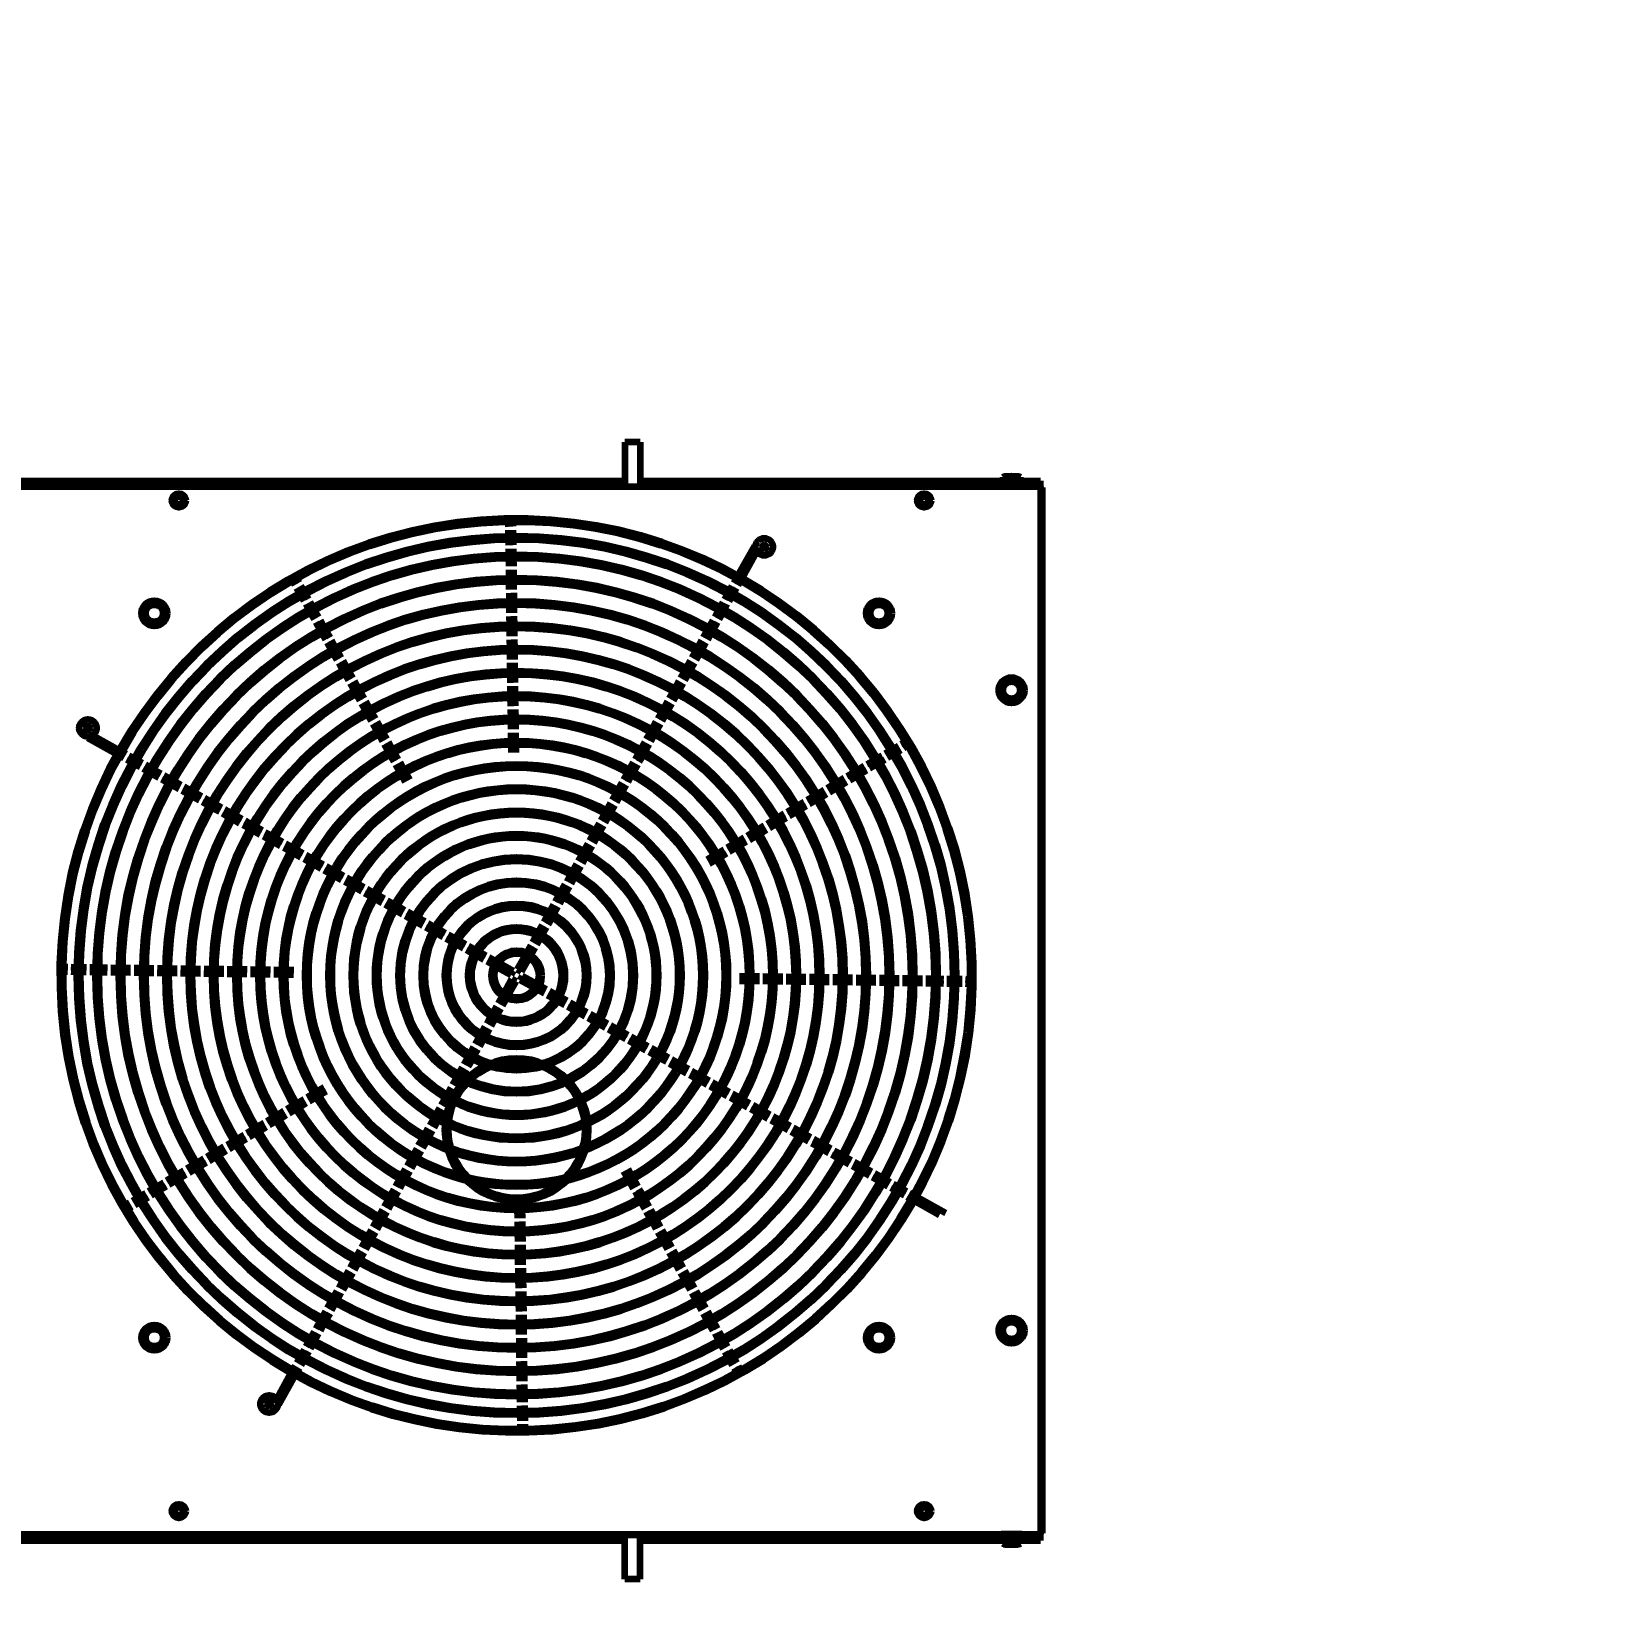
# Model space of a CAD drawing. Header units: millimetres. Extents: x 0 to 31017, y 0 to 21335.
# Drawn here: x 10881.5 to 11017.8, y 16645.4 to 16780.7 of the extents above; entities that cross this region are included whole.
import ezdxf
from ezdxf import colors
from ezdxf.entities.mleader import LeaderData, LeaderLine
from ezdxf.enums import TextEntityAlignment as Align
from ezdxf.math import Vec2, Vec3

# ---------------------------------------------------------------- set-up
doc = ezdxf.new("R2010")
doc.units = ezdxf.units.MM
doc.layers.add('DIM', color=2, linetype='Continuous')
doc.styles.get("Standard").update_dxf_attribs({"font": 'arial.ttf'})

# ---------------------------------------------------------------- blocks, each defined once
blk = doc.blocks.new('3F機組圖彩色')
at = {"layer": 'DIM', "color": 251, "lineweight": 200, "true_color": 0x636466}
for p, q in [((92802.07, -30776.23), (92800.77, -30776.23)), ((92800.77, -30776.23), (92800.77, -30780.02)), ((92802.07, -30776.23), (92802.07, -30780.02)), ((92656.47, -30780.02), (92836.47, -30780.02)), ((92656.59, -30780.02), (92836.35, -30780.02)), ((92692.17, -30779.55), (92800.77, -30779.55)), ((92802.07, -30779.55), (92833.22, -30779.55)), ((92833.07, -30779.7), (92834.87, -30779.7)), ((92833.07, -30780.02), (92833.07, -30779.7)), ((92834.87, -30779.86), (92833.07, -30779.86)), ((92834.87, -30780.02), (92833.07, -30780.02)), ((92833.22, -30779.22), (92833.22, -30779.7)), ((92833.41, -30779.15), (92834.54, -30779.15)), ((92833.6, -30779.22), (92833.6, -30779.7)), ((92833.81, -30779.86), (92833.97, -30779.7)), ((92833.97, -30779.86), (92834.13, -30779.7)), ((92834.35, -30779.22), (92834.35, -30779.7)), ((92834.72, -30779.22), (92834.72, -30779.7)), ((92834.72, -30779.55), (92836.47, -30779.55)), ((92834.87, -30779.7), (92834.87, -30780.02)), ((92836.47, -30780.12), (92836.47, -30779.55)), ((92836.47, -30780.02), (92836.47, -30783.52)), ((92836.47, -30780.12), (92836.59, -30780.12)), ((92836.47, -30780.14), (92836.47, -30869.9)), ((92836.47, -30780.24), (92836.59, -30780.24)), ((92836.59, -30780.12), (92836.59, -30869.92)), ((92790.77, -30783.48), (92790.76, -30783.08)), ((92790.78, -30784.28), (92790.77, -30783.78)), ((92791.17, -30783.47), (92791.16, -30783.07)), ((92791.18, -30784.27), (92791.17, -30783.77)), ((92790.79, -30785.08), (92790.78, -30784.58)), ((92790.8, -30785.88), (92790.79, -30785.38)), ((92791.19, -30785.07), (92791.18, -30784.57)), ((92791.2, -30785.87), (92791.19, -30785.37)), ((92811.89, -30785.16), (92810.48, -30787.68)), ((92812.41, -30785.53), (92813.04, -30784.89)), ((92812.41, -30784.89), (92813.04, -30785.53)), ((92790.82, -30786.88), (92790.81, -30786.18)), ((92791.22, -30786.87), (92791.21, -30786.17)), ((92812.05, -30785.7), (92810.83, -30787.88)), ((92772.46, -30788.49), (92772.26, -30788.14)), ((92772.81, -30788.29), (92772.61, -30787.94)), ((92790.83, -30787.88), (92790.82, -30787.18)), ((92790.84, -30788.88), (92790.84, -30788.18)), ((92791.23, -30787.87), (92791.22, -30787.17)), ((92791.24, -30788.87), (92791.24, -30788.17)), ((92810.14, -30788.29), (92810.34, -30787.94)), ((92810.49, -30788.49), (92810.69, -30788.14)), ((92772.85, -30789.18), (92772.6, -30788.75)), ((92773.2, -30788.99), (92772.95, -30788.55)), ((92773.24, -30789.88), (92773, -30789.45)), ((92773.59, -30789.69), (92773.34, -30789.25)), ((92790.86, -30789.88), (92790.85, -30789.18)), ((92791.26, -30789.87), (92791.25, -30789.17)), ((92809.36, -30789.69), (92809.6, -30789.25)), ((92809.71, -30789.88), (92809.95, -30789.45)), ((92809.75, -30788.99), (92809.99, -30788.55)), ((92810.1, -30789.19), (92810.34, -30788.75)), ((92773.63, -30790.58), (92773.39, -30790.14)), ((92773.98, -30790.38), (92773.74, -30789.95)), ((92774.12, -30791.45), (92773.78, -30790.84)), ((92774.47, -30791.26), (92774.13, -30790.65)), ((92790.87, -30790.88), (92790.86, -30790.18)), ((92791.27, -30790.87), (92791.26, -30790.17)), ((92808.82, -30790.65), (92808.48, -30791.26)), ((92809.17, -30790.84), (92808.83, -30791.45)), ((92808.97, -30790.39), (92809.21, -30789.95)), ((92809.32, -30790.58), (92809.56, -30790.14)), ((92774.61, -30792.33), (92774.27, -30791.71)), ((92774.96, -30792.13), (92774.62, -30791.52)), ((92790.88, -30791.88), (92790.87, -30791.18)), ((92790.9, -30792.88), (92790.89, -30792.18)), ((92791.28, -30791.87), (92791.27, -30791.17)), ((92791.3, -30792.87), (92791.29, -30792.17)), ((92808.33, -30791.52), (92807.99, -30792.13)), ((92808.68, -30791.71), (92808.34, -30792.33)), ((92775.1, -30793.2), (92774.75, -30792.59)), ((92775.45, -30793), (92775.1, -30792.39)), ((92775.59, -30794.07), (92775.24, -30793.46)), ((92775.93, -30793.87), (92775.59, -30793.26)), ((92790.91, -30793.88), (92790.9, -30793.18)), ((92791.31, -30793.87), (92791.3, -30793.17)), ((92807.35, -30793.26), (92807.01, -30793.87)), ((92807.7, -30793.46), (92807.36, -30794.07)), ((92807.84, -30792.39), (92807.5, -30793)), ((92808.19, -30792.59), (92807.85, -30793.2)), ((92776.07, -30794.94), (92775.73, -30794.33)), ((92776.42, -30794.75), (92776.08, -30794.14)), ((92776.91, -30795.62), (92776.57, -30795.01)), ((92790.92, -30794.88), (92790.91, -30794.18)), ((92791.32, -30794.87), (92791.31, -30794.17)), ((92806.38, -30795.01), (92806.03, -30795.62)), ((92806.87, -30794.14), (92806.52, -30794.75)), ((92807.21, -30794.33), (92806.87, -30794.94)), ((92776.56, -30795.81), (92776.22, -30795.2)), ((92777.05, -30796.69), (92776.71, -30796.08)), ((92777.4, -30796.49), (92777.06, -30795.88)), ((92790.93, -30795.88), (92790.93, -30795.18)), ((92790.95, -30796.88), (92790.94, -30796.18)), ((92791.33, -30795.87), (92791.33, -30795.17)), ((92791.35, -30796.87), (92791.34, -30796.17)), ((92805.89, -30795.88), (92805.55, -30796.49)), ((92806.24, -30796.08), (92805.89, -30796.69)), ((92806.73, -30795.2), (92806.38, -30795.81)), ((92777.54, -30797.56), (92777.2, -30796.95)), ((92777.89, -30797.36), (92777.55, -30796.75)), ((92778.38, -30798.24), (92778.04, -30797.63)), ((92790.96, -30797.88), (92790.95, -30797.18)), ((92791.36, -30797.87), (92791.35, -30797.17)), ((92804.91, -30797.63), (92804.57, -30798.24)), ((92805.4, -30796.75), (92805.06, -30797.36)), ((92805.75, -30796.95), (92805.41, -30797.56)), ((92778.03, -30798.43), (92777.69, -30797.82)), ((92778.52, -30799.3), (92778.18, -30798.69)), ((92778.87, -30799.11), (92778.53, -30798.5)), ((92790.97, -30798.88), (92790.96, -30798.18)), ((92790.99, -30799.88), (92790.98, -30799.18)), ((92791.37, -30798.87), (92791.36, -30798.17)), ((92791.39, -30799.87), (92791.38, -30799.17)), ((92804.42, -30798.5), (92804.08, -30799.11)), ((92804.77, -30798.69), (92804.43, -30799.3)), ((92805.26, -30797.82), (92804.92, -30798.43)), ((92754.98, -30801.09), (92754.35, -30800.45)), ((92754.35, -30801.09), (92754.98, -30800.45)), ((92779.01, -30800.18), (92778.66, -30799.57)), ((92779.36, -30799.98), (92779.01, -30799.37)), ((92779.5, -30801.05), (92779.15, -30800.44)), ((92779.84, -30800.85), (92779.5, -30800.24)), ((92791, -30800.88), (92790.99, -30800.18)), ((92791.4, -30800.87), (92791.39, -30800.17)), ((92803.44, -30800.24), (92803.1, -30800.85)), ((92803.79, -30800.44), (92803.45, -30801.05)), ((92803.93, -30799.37), (92803.59, -30799.98)), ((92804.28, -30799.57), (92803.94, -30800.18)), ((92754.61, -30801.6), (92757.13, -30803.01)), ((92755.15, -30801.44), (92757.33, -30802.66)), ((92779.98, -30801.92), (92779.64, -30801.31)), ((92780.33, -30801.73), (92779.99, -30801.12)), ((92791.01, -30801.88), (92791, -30801.18)), ((92791.41, -30801.87), (92791.4, -30801.17)), ((92802.96, -30801.12), (92802.61, -30801.73)), ((92803.3, -30801.31), (92802.96, -30801.92)), ((92757.74, -30803.35), (92757.4, -30803.16)), ((92757.94, -30803), (92757.59, -30802.81)), ((92758.64, -30803.39), (92758.2, -30803.15)), ((92780.47, -30802.79), (92780.13, -30802.18)), ((92780.82, -30802.6), (92780.48, -30801.99)), ((92780.96, -30803.67), (92780.62, -30803.06)), ((92781.31, -30803.47), (92780.97, -30802.86)), ((92791.03, -30802.88), (92791.02, -30802.18)), ((92791.43, -30802.87), (92791.42, -30802.17)), ((92801.98, -30802.86), (92801.64, -30803.47)), ((92802.33, -30803.06), (92801.98, -30803.67)), ((92802.47, -30801.99), (92802.12, -30802.6)), ((92802.82, -30802.18), (92802.47, -30802.79)), ((92822.44, -30803.37), (92822.87, -30803.12)), ((92823.13, -30802.96), (92823.56, -30802.71)), ((92823.33, -30803.31), (92823.76, -30803.05)), ((92823.82, -30802.55), (92824.25, -30802.3)), ((92824.02, -30802.9), (92824.45, -30802.64)), ((92824.5, -30802.14), (92824.85, -30801.94)), ((92824.71, -30802.49), (92825.05, -30802.28)), ((92758.44, -30803.74), (92758.01, -30803.5)), ((92759.14, -30804.13), (92758.7, -30803.89)), ((92759.34, -30803.78), (92758.9, -30803.54)), ((92759.84, -30804.52), (92759.4, -30804.28)), ((92760.03, -30804.18), (92759.6, -30803.93)), ((92760.3, -30804.32), (92760.91, -30804.67)), ((92781.45, -30804.54), (92781.11, -30803.93)), ((92781.8, -30804.34), (92781.46, -30803.73)), ((92782.29, -30805.22), (92781.95, -30804.61)), ((92801, -30804.61), (92800.66, -30805.22)), ((92801.49, -30803.73), (92801.15, -30804.34)), ((92801.84, -30803.93), (92801.5, -30804.54)), ((92819.86, -30804.9), (92820.46, -30804.55)), ((92820.72, -30804.39), (92821.32, -30804.03)), ((92820.93, -30804.74), (92821.53, -30804.38)), ((92821.58, -30803.88), (92822.18, -30803.52)), ((92821.79, -30804.22), (92822.39, -30803.87)), ((92822.65, -30803.72), (92823.08, -30803.46)), ((92760.1, -30804.67), (92760.71, -30805.02)), ((92760.97, -30805.16), (92761.58, -30805.5)), ((92761.17, -30804.81), (92761.78, -30805.15)), ((92761.84, -30805.65), (92762.46, -30805.99)), ((92762.04, -30805.3), (92762.65, -30805.64)), ((92762.91, -30805.79), (92763.52, -30806.13)), ((92781.94, -30805.41), (92781.6, -30804.8)), ((92800.51, -30805.48), (92800.17, -30806.09)), ((92800.86, -30805.67), (92800.52, -30806.28)), ((92801.35, -30804.8), (92801.01, -30805.41)), ((92818.14, -30805.93), (92818.75, -30805.57)), ((92818.35, -30806.27), (92818.95, -30805.91)), ((92819, -30805.41), (92819.6, -30805.06)), ((92819.21, -30805.76), (92819.81, -30805.4)), ((92820.07, -30805.25), (92820.67, -30804.89)), ((92762.72, -30806.14), (92763.33, -30806.48)), ((92763.59, -30806.63), (92764.2, -30806.97)), ((92763.78, -30806.28), (92764.4, -30806.62)), ((92764.46, -30807.12), (92765.07, -30807.46)), ((92764.66, -30806.77), (92765.27, -30807.11)), ((92765.53, -30807.26), (92766.14, -30807.6)), ((92799.53, -30807.22), (92799.19, -30807.83)), ((92800.02, -30806.35), (92799.68, -30806.96)), ((92800.37, -30806.55), (92800.03, -30807.16)), ((92815.56, -30807.46), (92816.17, -30807.1)), ((92816.42, -30806.95), (92817.03, -30806.59)), ((92816.63, -30807.29), (92817.23, -30806.93)), ((92817.28, -30806.44), (92817.89, -30806.08)), ((92817.49, -30806.78), (92818.09, -30806.42)), ((92765.33, -30807.61), (92765.95, -30807.95)), ((92766.21, -30808.09), (92766.82, -30808.44)), ((92766.4, -30807.75), (92767.01, -30808.09)), ((92767.08, -30808.58), (92767.69, -30808.93)), ((92767.27, -30808.23), (92767.89, -30808.58)), ((92768.15, -30808.72), (92768.76, -30809.07)), ((92799.04, -30808.1), (92798.7, -30808.71)), ((92799.39, -30808.29), (92799.05, -30808.9)), ((92799.88, -30807.42), (92799.54, -30808.03)), ((92812.99, -30808.99), (92813.59, -30808.63)), ((92813.85, -30808.48), (92814.45, -30808.12)), ((92814.05, -30808.83), (92814.65, -30808.47)), ((92814.71, -30807.97), (92815.31, -30807.61)), ((92814.91, -30808.31), (92815.51, -30807.96)), ((92815.77, -30807.8), (92816.37, -30807.45)), ((92767.95, -30809.07), (92768.56, -30809.41)), ((92768.82, -30809.56), (92769.43, -30809.9)), ((92769.02, -30809.21), (92769.63, -30809.55)), ((92769.7, -30810.05), (92770.31, -30810.39)), ((92769.89, -30809.7), (92770.5, -30810.04)), ((92798.07, -30809.84), (92797.73, -30810.45)), ((92798.42, -30810.04), (92798.07, -30810.65)), ((92798.56, -30808.97), (92798.21, -30809.58)), ((92798.91, -30809.16), (92798.56, -30809.77)), ((92811.27, -30810.02), (92811.87, -30809.66)), ((92811.47, -30810.36), (92812.07, -30810)), ((92812.13, -30809.5), (92812.73, -30809.15)), ((92812.33, -30809.85), (92812.93, -30809.49)), ((92813.19, -30809.34), (92813.79, -30808.98)), ((92770.57, -30810.54), (92771.18, -30810.88)), ((92770.76, -30810.19), (92771.38, -30810.53)), ((92771.44, -30811.03), (92772.05, -30811.37)), ((92771.64, -30810.68), (92772.25, -30811.02)), ((92772.51, -30811.17), (92773.12, -30811.51)), ((92797.58, -30810.71), (92797.24, -30811.32)), ((92797.93, -30810.91), (92797.59, -30811.52)), ((92808.69, -30811.55), (92809.29, -30811.19)), ((92809.55, -30811.04), (92810.15, -30810.68)), ((92809.75, -30811.38), (92810.35, -30811.02)), ((92810.41, -30810.53), (92811.01, -30810.17)), ((92810.61, -30810.87), (92811.21, -30810.51)), ((92772.31, -30811.52), (92772.92, -30811.86)), ((92773.19, -30812), (92773.8, -30812.35)), ((92773.38, -30811.66), (92773.99, -30812)), ((92774.06, -30812.49), (92774.67, -30812.84)), ((92774.25, -30812.14), (92774.87, -30812.49)), ((92775.13, -30812.63), (92775.74, -30812.98)), ((92796.6, -30812.46), (92796.26, -30813.07)), ((92796.95, -30812.65), (92796.61, -30813.26)), ((92797.09, -30811.59), (92796.75, -30812.2)), ((92797.44, -30811.78), (92797.1, -30812.39)), ((92807.83, -30812.06), (92808.43, -30811.7)), ((92808.03, -30812.4), (92808.64, -30812.05)), ((92808.89, -30811.89), (92809.49, -30811.53)), ((92774.93, -30812.98), (92775.54, -30813.32)), ((92775.8, -30813.47), (92776.41, -30813.81)), ((92776, -30813.12), (92776.61, -30813.46)), ((92776.68, -30813.96), (92777.29, -30814.3)), ((92776.87, -30813.61), (92777.48, -30813.95)), ((92777.74, -30814.1), (92778.36, -30814.44)), ((92796.11, -30813.33), (92795.77, -30813.94)), ((92796.46, -30813.53), (92796.12, -30814.14)), ((92777.55, -30814.45), (92778.16, -30814.79)), ((92778.42, -30814.94), (92779.03, -30815.28)), ((92778.62, -30814.59), (92779.23, -30814.93)), ((92779.29, -30815.43), (92779.9, -30815.77)), ((92779.49, -30815.08), (92780.1, -30815.42)), ((92795.13, -30815.08), (92794.79, -30815.69)), ((92795.48, -30815.27), (92795.14, -30815.88)), ((92795.62, -30814.2), (92795.28, -30814.81)), ((92795.97, -30814.4), (92795.63, -30815.01)), ((92780.17, -30815.91), (92780.78, -30816.26)), ((92780.36, -30815.57), (92780.97, -30815.91)), ((92781.04, -30816.4), (92781.65, -30816.75)), ((92781.23, -30816.05), (92781.85, -30816.4)), ((92781.91, -30816.89), (92782.52, -30817.23)), ((92782.11, -30816.54), (92782.72, -30816.89)), ((92794.16, -30816.82), (92793.81, -30817.43)), ((92794.65, -30815.95), (92794.3, -30816.56)), ((92794.99, -30816.14), (92794.65, -30816.76)), ((92782.78, -30817.38), (92783.39, -30817.72)), ((92782.98, -30817.03), (92783.59, -30817.37)), ((92783.66, -30817.87), (92784.27, -30818.21)), ((92783.85, -30817.52), (92784.46, -30817.86)), ((92784.72, -30818.01), (92785.34, -30818.35)), ((92793.67, -30817.69), (92793.32, -30818.31)), ((92794.02, -30817.89), (92793.67, -30818.5)), ((92794.51, -30817.02), (92794.16, -30817.63)), ((92784.53, -30818.36), (92785.14, -30818.7)), ((92785.4, -30818.85), (92786.01, -30819.19)), ((92785.6, -30818.5), (92786.21, -30818.84)), ((92786.27, -30819.34), (92786.89, -30819.68)), ((92786.47, -30818.99), (92787.08, -30819.33)), ((92787.34, -30819.48), (92787.95, -30819.82)), ((92792.69, -30819.44), (92792.35, -30820.05)), ((92793.18, -30818.57), (92792.84, -30819.18)), ((92793.53, -30818.76), (92793.18, -30819.38)), ((92787.15, -30819.83), (92787.76, -30820.17)), ((92788.02, -30820.32), (92788.63, -30820.66)), ((92788.22, -30819.97), (92788.83, -30820.31)), ((92788.9, -30820.8), (92789.51, -30821.15)), ((92789.09, -30820.46), (92789.7, -30820.8)), ((92789.97, -30820.95), (92791.17, -30821.62)), ((92792.2, -30820.32), (92791.52, -30821.52)), ((92792.55, -30820.51), (92791.87, -30821.72)), ((92793.04, -30819.64), (92792.69, -30820.25)), ((92752.92, -30821.72), (92752.52, -30821.71)), ((92752.93, -30821.32), (92752.53, -30821.31)), ((92753.72, -30821.73), (92753.22, -30821.72)), ((92753.73, -30821.33), (92753.23, -30821.32)), ((92754.52, -30821.74), (92754.02, -30821.73)), ((92754.53, -30821.34), (92754.03, -30821.33)), ((92755.32, -30821.75), (92754.82, -30821.74)), ((92755.33, -30821.35), (92754.83, -30821.34)), ((92756.32, -30821.77), (92755.62, -30821.76)), ((92756.33, -30821.37), (92755.63, -30821.36)), ((92757.32, -30821.78), (92756.62, -30821.77)), ((92757.33, -30821.38), (92756.63, -30821.37)), ((92758.32, -30821.79), (92757.62, -30821.78)), ((92758.33, -30821.39), (92757.63, -30821.38)), ((92759.32, -30821.8), (92758.62, -30821.79)), ((92759.33, -30821.4), (92758.63, -30821.39)), ((92760.32, -30821.82), (92759.62, -30821.81)), ((92760.33, -30821.42), (92759.63, -30821.41)), ((92761.32, -30821.83), (92760.62, -30821.82)), ((92761.33, -30821.43), (92760.63, -30821.42)), ((92762.32, -30821.84), (92761.62, -30821.83)), ((92762.33, -30821.44), (92761.63, -30821.43)), ((92763.32, -30821.86), (92762.62, -30821.85)), ((92763.33, -30821.46), (92762.63, -30821.45)), ((92764.32, -30821.87), (92763.62, -30821.86)), ((92764.33, -30821.47), (92763.63, -30821.46)), ((92765.32, -30821.88), (92764.62, -30821.87)), ((92765.33, -30821.48), (92764.63, -30821.47)), ((92766.32, -30821.89), (92765.62, -30821.89)), ((92766.33, -30821.49), (92765.63, -30821.49)), ((92767.32, -30821.91), (92766.62, -30821.9)), ((92767.33, -30821.51), (92766.63, -30821.5)), ((92768.32, -30821.92), (92767.62, -30821.91)), ((92768.33, -30821.52), (92767.63, -30821.51)), ((92769.32, -30821.93), (92768.62, -30821.92)), ((92769.33, -30821.53), (92768.63, -30821.52)), ((92770.32, -30821.95), (92769.62, -30821.94)), ((92770.33, -30821.55), (92769.63, -30821.54)), ((92771.32, -30821.96), (92770.62, -30821.95)), ((92771.33, -30821.56), (92770.63, -30821.55)), ((92772.32, -30821.97), (92771.62, -30821.96)), ((92772.33, -30821.57), (92771.63, -30821.56)), ((92789.77, -30821.3), (92790.98, -30821.97)), ((92790.4, -30823.53), (92791.07, -30822.32)), ((92791.17, -30821.62), (92790.98, -30821.97)), ((92791.07, -30822.32), (92791.42, -30822.52)), ((92791.87, -30821.72), (92791.52, -30821.52)), ((92791.78, -30822.42), (92791.97, -30822.07)), ((92793.18, -30822.74), (92791.97, -30822.07)), ((92810.62, -30822.07), (92811.32, -30822.08)), ((92811.62, -30822.08), (92812.32, -30822.09)), ((92812.62, -30822.09), (92813.32, -30822.1)), ((92813.62, -30822.11), (92814.32, -30822.12)), ((92814.62, -30822.12), (92815.32, -30822.13)), ((92815.62, -30822.13), (92816.32, -30822.14)), ((92816.62, -30822.15), (92817.32, -30822.15)), ((92817.62, -30822.16), (92818.32, -30822.17)), ((92818.62, -30822.17), (92819.32, -30822.18)), ((92819.62, -30822.18), (92820.32, -30822.19)), ((92820.62, -30822.2), (92821.32, -30822.21)), ((92821.62, -30822.21), (92822.32, -30822.22)), ((92822.62, -30822.22), (92823.32, -30822.23)), ((92823.62, -30822.24), (92824.32, -30822.25)), ((92824.62, -30822.25), (92825.32, -30822.26)), ((92825.62, -30822.26), (92826.32, -30822.27)), ((92826.62, -30822.27), (92827.32, -30822.28)), ((92827.62, -30822.29), (92828.12, -30822.3)), ((92828.42, -30822.3), (92828.92, -30822.31)), ((92829.22, -30822.31), (92829.72, -30822.32)), ((92830.02, -30822.32), (92830.42, -30822.33)), ((92790.75, -30823.72), (92791.42, -30822.52)), ((92792.98, -30823.09), (92791.78, -30822.42)), ((92793.86, -30823.58), (92793.24, -30823.24)), ((92794.05, -30823.24), (92793.44, -30822.89)), ((92794.93, -30823.72), (92794.31, -30823.38)), ((92810.62, -30822.47), (92811.32, -30822.48)), ((92811.62, -30822.48), (92812.32, -30822.49)), ((92812.62, -30822.49), (92813.32, -30822.5)), ((92813.62, -30822.51), (92814.32, -30822.52)), ((92814.62, -30822.52), (92815.32, -30822.53)), ((92815.62, -30822.53), (92816.32, -30822.54)), ((92816.62, -30822.55), (92817.32, -30822.55)), ((92817.62, -30822.56), (92818.32, -30822.57)), ((92818.62, -30822.57), (92819.32, -30822.58)), ((92819.62, -30822.58), (92820.32, -30822.59)), ((92820.62, -30822.6), (92821.32, -30822.61)), ((92821.62, -30822.61), (92822.32, -30822.62)), ((92822.62, -30822.62), (92823.32, -30822.63)), ((92823.62, -30822.64), (92824.32, -30822.65)), ((92824.62, -30822.65), (92825.32, -30822.66)), ((92825.62, -30822.66), (92826.32, -30822.67)), ((92826.62, -30822.67), (92827.32, -30822.68)), ((92827.62, -30822.69), (92828.12, -30822.7)), ((92828.42, -30822.7), (92828.92, -30822.71)), ((92829.22, -30822.71), (92829.72, -30822.72)), ((92830.02, -30822.72), (92830.42, -30822.73)), ((92789.42, -30825.28), (92789.76, -30824.66)), ((92789.77, -30825.47), (92790.11, -30824.86)), ((92789.91, -30824.4), (92790.25, -30823.79)), ((92790.26, -30824.6), (92790.6, -30823.99)), ((92794.73, -30824.07), (92794.12, -30823.73)), ((92795.6, -30824.56), (92794.99, -30824.22)), ((92795.8, -30824.21), (92795.19, -30823.87)), ((92796.48, -30825.05), (92795.87, -30824.71)), ((92796.67, -30824.7), (92796.06, -30824.36)), ((92797.54, -30825.19), (92796.93, -30824.85)), ((92788.44, -30827.02), (92788.78, -30826.41)), ((92788.93, -30826.15), (92789.27, -30825.54)), ((92789.28, -30826.35), (92789.62, -30825.73)), ((92797.35, -30825.54), (92796.74, -30825.2)), ((92798.22, -30826.03), (92797.61, -30825.69)), ((92798.42, -30825.68), (92797.81, -30825.34)), ((92799.09, -30826.52), (92798.48, -30826.18)), ((92799.29, -30826.17), (92798.68, -30825.83)), ((92800.16, -30826.66), (92799.55, -30826.32)), ((92787.95, -30827.9), (92788.29, -30827.28)), ((92788.3, -30828.09), (92788.64, -30827.48)), ((92788.79, -30827.22), (92789.13, -30826.61)), ((92799.97, -30827.01), (92799.36, -30826.67)), ((92800.84, -30827.5), (92800.23, -30827.15)), ((92801.04, -30827.15), (92800.42, -30826.81)), ((92801.71, -30827.99), (92801.1, -30827.64)), ((92801.91, -30827.64), (92801.3, -30827.29)), ((92802.78, -30828.13), (92802.17, -30827.78)), ((92786.97, -30829.64), (92787.32, -30829.03)), ((92787.46, -30828.77), (92787.81, -30828.16)), ((92787.81, -30828.96), (92788.15, -30828.35)), ((92802.58, -30828.47), (92801.97, -30828.13)), ((92803.46, -30828.96), (92802.85, -30828.62)), ((92803.65, -30828.61), (92803.04, -30828.27)), ((92804.33, -30829.45), (92803.72, -30829.11)), ((92804.53, -30829.1), (92803.91, -30828.76)), ((92786.49, -30830.51), (92786.83, -30829.9)), ((92786.83, -30830.71), (92787.18, -30830.1)), ((92787.32, -30829.84), (92787.67, -30829.23)), ((92805.2, -30829.94), (92804.59, -30829.6)), ((92805.4, -30829.59), (92804.79, -30829.25)), ((92806.07, -30830.43), (92805.46, -30830.09)), ((92806.27, -30830.08), (92805.66, -30829.74)), ((92807.14, -30830.57), (92806.53, -30830.23)), ((92774.91, -30831.64), (92774.31, -30831.99)), ((92785.51, -30832.26), (92785.85, -30831.65)), ((92785.86, -30832.45), (92786.2, -30831.84)), ((92786, -30831.39), (92786.34, -30830.78)), ((92786.35, -30831.58), (92786.69, -30830.97)), ((92806.95, -30830.92), (92806.34, -30830.58)), ((92807.82, -30831.41), (92807.21, -30831.06)), ((92808.02, -30831.06), (92807.4, -30830.72)), ((92808.69, -30831.9), (92808.08, -30831.55)), ((92808.89, -30831.55), (92808.28, -30831.2)), ((92809.76, -30832.04), (92809.15, -30831.69)), ((92772.33, -30833.17), (92771.73, -30833.53)), ((92773.19, -30832.66), (92772.59, -30833.02)), ((92773.4, -30833), (92772.8, -30833.36)), ((92774.05, -30832.15), (92773.45, -30832.51)), ((92774.26, -30832.49), (92773.66, -30832.85)), ((92775.12, -30831.98), (92774.52, -30832.34)), ((92785.02, -30833.13), (92785.36, -30832.52)), ((92785.37, -30833.33), (92785.71, -30832.72)), ((92809.56, -30832.38), (92808.95, -30832.04)), ((92810.44, -30832.87), (92809.83, -30832.53)), ((92810.63, -30832.52), (92810.02, -30832.18)), ((92811.31, -30833.36), (92810.7, -30833.02)), ((92811.51, -30833.01), (92810.89, -30832.67)), ((92812.38, -30833.5), (92811.77, -30833.16)), ((92770.62, -30834.19), (92770.01, -30834.55)), ((92770.82, -30834.54), (92770.22, -30834.89)), ((92771.47, -30833.68), (92770.87, -30834.04)), ((92771.68, -30834.02), (92771.08, -30834.38)), ((92772.54, -30833.51), (92771.94, -30833.87)), ((92784.04, -30834.88), (92784.38, -30834.27)), ((92784.39, -30835.07), (92784.73, -30834.46)), ((92784.53, -30834), (92784.87, -30833.39)), ((92784.88, -30834.2), (92785.22, -30833.59)), ((92812.18, -30833.85), (92811.57, -30833.51)), ((92813.05, -30834.34), (92812.44, -30834)), ((92813.25, -30833.99), (92812.64, -30833.65)), ((92813.93, -30834.83), (92813.32, -30834.49)), ((92814.12, -30834.48), (92813.51, -30834.14)), ((92768.04, -30835.73), (92767.44, -30836.08)), ((92768.9, -30835.21), (92768.29, -30835.57)), ((92769.1, -30835.56), (92768.5, -30835.92)), ((92769.76, -30834.7), (92769.15, -30835.06)), ((92769.96, -30835.05), (92769.36, -30835.41)), ((92783.55, -30835.75), (92783.89, -30835.14)), ((92783.9, -30835.94), (92784.24, -30835.33)), ((92814.8, -30835.32), (92814.19, -30834.97)), ((92814.99, -30834.97), (92814.38, -30834.63)), ((92815.67, -30835.81), (92815.06, -30835.46)), ((92815.87, -30835.46), (92815.26, -30835.11)), ((92816.54, -30836.29), (92815.93, -30835.95)), ((92816.74, -30835.95), (92816.13, -30835.6)), ((92765.46, -30837.26), (92764.86, -30837.62)), ((92766.32, -30836.75), (92765.72, -30837.11)), ((92766.52, -30837.09), (92765.92, -30837.45)), ((92767.18, -30836.24), (92766.58, -30836.59)), ((92767.38, -30836.58), (92766.78, -30836.94)), ((92768.24, -30836.07), (92767.64, -30836.43)), ((92782.58, -30837.49), (92782.92, -30836.88)), ((92782.92, -30837.69), (92783.27, -30837.08)), ((92783.06, -30836.62), (92783.41, -30836.01)), ((92783.41, -30836.82), (92783.76, -30836.21)), ((92817.42, -30836.78), (92816.81, -30836.44)), ((92817.61, -30836.43), (92817, -30836.09)), ((92818.29, -30837.27), (92817.68, -30836.93)), ((92818.48, -30836.92), (92817.87, -30836.58)), ((92819.36, -30837.41), (92818.75, -30837.07)), ((92763.74, -30838.28), (92763.14, -30838.64)), ((92763.94, -30838.63), (92763.34, -30838.98)), ((92764.6, -30837.77), (92764, -30838.13)), ((92764.8, -30838.11), (92764.2, -30838.47)), ((92765.66, -30837.6), (92765.06, -30837.96)), ((92781.6, -30839.24), (92781.94, -30838.63)), ((92782.09, -30838.37), (92782.43, -30837.76)), ((92782.44, -30838.56), (92782.78, -30837.95)), ((92801.01, -30838.63), (92801.35, -30839.24)), ((92819.16, -30837.76), (92818.55, -30837.42)), ((92820.03, -30838.25), (92819.42, -30837.91)), ((92820.23, -30837.9), (92819.62, -30837.56)), ((92820.91, -30838.74), (92820.3, -30838.4)), ((92821.1, -30838.39), (92820.49, -30838.05)), ((92821.97, -30838.88), (92821.36, -30838.54)), ((92761.16, -30839.82), (92760.56, -30840.17)), ((92762.02, -30839.3), (92761.42, -30839.66)), ((92762.22, -30839.65), (92761.62, -30840.01)), ((92762.88, -30838.79), (92762.28, -30839.15)), ((92763.08, -30839.14), (92762.48, -30839.49)), ((92781.11, -30840.11), (92781.45, -30839.5)), ((92781.46, -30840.31), (92781.8, -30839.7)), ((92781.95, -30839.43), (92782.29, -30838.82)), ((92800.66, -30838.82), (92801, -30839.43)), ((92801.15, -30839.7), (92801.49, -30840.31)), ((92801.5, -30839.5), (92801.84, -30840.11)), ((92821.78, -30839.23), (92821.17, -30838.89)), ((92822.65, -30839.72), (92822.04, -30839.37)), ((92822.85, -30839.37), (92822.24, -30839.02)), ((92822.91, -30839.86), (92823.35, -30840.11)), ((92823.11, -30839.52), (92823.54, -30839.76)), ((92823.81, -30839.91), (92824.24, -30840.15)), ((92758.93, -30841.15), (92758.5, -30841.4)), ((92759.61, -30840.74), (92759.18, -30840.99)), ((92759.82, -30841.08), (92759.39, -30841.34)), ((92760.3, -30840.33), (92759.87, -30840.58)), ((92760.51, -30840.67), (92760.08, -30840.93)), ((92761.37, -30840.16), (92760.76, -30840.52)), ((92780.13, -30841.86), (92780.47, -30841.25)), ((92780.62, -30840.98), (92780.96, -30840.37)), ((92780.97, -30841.18), (92781.31, -30840.57)), ((92791.52, -30841.17), (92791.53, -30841.87)), ((92791.92, -30841.16), (92791.93, -30841.86)), ((92801.64, -30840.57), (92801.98, -30841.18)), ((92801.98, -30840.37), (92802.33, -30840.98)), ((92802.47, -30841.25), (92802.82, -30841.86)), ((92823.61, -30840.26), (92824.05, -30840.5)), ((92824.31, -30840.65), (92824.74, -30840.89)), ((92824.5, -30840.3), (92824.94, -30840.54)), ((92825.01, -30841.04), (92825.36, -30841.23)), ((92825.2, -30840.69), (92825.55, -30840.88)), ((92827.79, -30842.6), (92825.62, -30841.38)), ((92828.33, -30842.44), (92825.81, -30841.03)), ((92758.24, -30841.55), (92757.9, -30841.76)), ((92758.44, -30841.9), (92758.1, -30842.1)), ((92759.13, -30841.49), (92758.7, -30841.75)), ((92779.64, -30842.73), (92779.98, -30842.12)), ((92779.99, -30842.92), (92780.33, -30842.31)), ((92780.48, -30842.05), (92780.82, -30841.44)), ((92791.53, -30842.17), (92791.54, -30842.87)), ((92791.93, -30842.16), (92791.94, -30842.86)), ((92802.12, -30841.44), (92802.47, -30842.05)), ((92802.61, -30842.31), (92802.96, -30842.92)), ((92802.96, -30842.12), (92803.3, -30842.73)), ((92778.66, -30844.47), (92779.01, -30843.86)), ((92779.01, -30844.67), (92779.36, -30844.06)), ((92779.15, -30843.6), (92779.5, -30842.99)), ((92779.5, -30843.8), (92779.84, -30843.19)), ((92791.55, -30843.17), (92791.56, -30843.87)), ((92791.95, -30843.16), (92791.96, -30843.86)), ((92791.96, -30844.16), (92791.97, -30844.86)), ((92803.1, -30843.19), (92803.44, -30843.8)), ((92803.45, -30842.99), (92803.79, -30843.6)), ((92803.59, -30844.06), (92803.93, -30844.67)), ((92803.94, -30843.86), (92804.28, -30844.47)), ((92778.18, -30845.35), (92778.52, -30844.74)), ((92778.53, -30845.54), (92778.87, -30844.93)), ((92791.56, -30844.17), (92791.57, -30844.87)), ((92791.57, -30845.17), (92791.58, -30845.87)), ((92791.97, -30845.16), (92791.98, -30845.86)), ((92804.08, -30844.93), (92804.42, -30845.54)), ((92804.43, -30844.74), (92804.77, -30845.35)), ((92777.2, -30847.09), (92777.54, -30846.48)), ((92777.55, -30847.29), (92777.89, -30846.68)), ((92777.69, -30846.22), (92778.03, -30845.61)), ((92778.04, -30846.41), (92778.38, -30845.8)), ((92791.59, -30846.17), (92791.59, -30846.87)), ((92791.99, -30846.16), (92791.99, -30846.86)), ((92804.57, -30845.8), (92804.91, -30846.41)), ((92804.92, -30845.61), (92805.26, -30846.22)), ((92805.06, -30846.68), (92805.4, -30847.29)), ((92805.41, -30846.48), (92805.75, -30847.09)), ((92776.22, -30848.84), (92776.56, -30848.23)), ((92776.71, -30847.96), (92777.05, -30847.35)), ((92777.06, -30848.16), (92777.4, -30847.55)), ((92791.6, -30847.17), (92791.61, -30847.87)), ((92791.61, -30848.17), (92791.62, -30848.87)), ((92792, -30847.16), (92792.01, -30847.86)), ((92792.01, -30848.16), (92792.02, -30848.86)), ((92805.55, -30847.55), (92805.89, -30848.16)), ((92805.89, -30847.35), (92806.24, -30847.96)), ((92806.38, -30848.23), (92806.73, -30848.84)), ((92775.73, -30849.71), (92776.07, -30849.1)), ((92776.08, -30849.9), (92776.42, -30849.29)), ((92776.57, -30849.03), (92776.91, -30848.42)), ((92791.62, -30849.17), (92791.63, -30849.87)), ((92792.02, -30849.16), (92792.03, -30849.86)), ((92806.03, -30848.42), (92806.38, -30849.03)), ((92806.52, -30849.29), (92806.87, -30849.9)), ((92806.87, -30849.1), (92807.21, -30849.71)), ((92774.75, -30851.45), (92775.1, -30850.84)), ((92775.24, -30850.58), (92775.59, -30849.97)), ((92775.59, -30850.78), (92775.93, -30850.17)), ((92791.64, -30850.17), (92791.65, -30850.87)), ((92792.04, -30850.16), (92792.05, -30850.86)), ((92807.01, -30850.17), (92807.35, -30850.78)), ((92807.36, -30849.97), (92807.7, -30850.58)), ((92807.85, -30850.84), (92808.19, -30851.45)), ((92774.27, -30852.33), (92774.61, -30851.71)), ((92774.62, -30852.52), (92774.96, -30851.91)), ((92775.1, -30851.65), (92775.45, -30851.04)), ((92791.65, -30851.17), (92791.66, -30851.87)), ((92791.66, -30852.17), (92791.67, -30852.87)), ((92792.05, -30851.16), (92792.06, -30851.86)), ((92792.06, -30852.16), (92792.07, -30852.86)), ((92807.5, -30851.04), (92807.84, -30851.65)), ((92807.99, -30851.91), (92808.33, -30852.52)), ((92808.34, -30851.71), (92808.68, -30852.33)), ((92773.63, -30853.46), (92773.38, -30853.9)), ((92773.98, -30853.65), (92773.73, -30854.09)), ((92773.78, -30853.2), (92774.12, -30852.59)), ((92774.13, -30853.39), (92774.47, -30852.78)), ((92791.68, -30853.17), (92791.69, -30853.87)), ((92792.08, -30853.16), (92792.09, -30853.86)), ((92808.48, -30852.78), (92808.82, -30853.39)), ((92808.83, -30852.59), (92809.17, -30853.2)), ((92808.97, -30853.66), (92809.21, -30854.09)), ((92809.32, -30853.46), (92809.56, -30853.9)), ((92772.85, -30854.85), (92772.6, -30855.29)), ((92773.2, -30855.05), (92772.95, -30855.49)), ((92773.24, -30854.16), (92772.99, -30854.59)), ((92773.59, -30854.35), (92773.34, -30854.79)), ((92791.69, -30854.17), (92791.7, -30854.87)), ((92792.09, -30854.16), (92792.1, -30854.86)), ((92809.36, -30854.35), (92809.6, -30854.79)), ((92809.71, -30854.16), (92809.95, -30854.59)), ((92809.75, -30855.05), (92809.99, -30855.49)), ((92810.1, -30854.86), (92810.34, -30855.29)), ((92770.9, -30858.34), (92772.12, -30856.16)), ((92771.05, -30858.88), (92772.46, -30856.36)), ((92772.46, -30855.55), (92772.26, -30855.9)), ((92772.81, -30855.75), (92772.61, -30856.1)), ((92791.7, -30855.17), (92791.71, -30855.87)), ((92791.72, -30856.17), (92791.72, -30856.87)), ((92792.1, -30855.16), (92792.11, -30855.86)), ((92792.12, -30856.16), (92792.12, -30856.86)), ((92810.14, -30855.75), (92810.34, -30856.1)), ((92810.49, -30855.55), (92810.68, -30855.9)), ((92791.73, -30857.17), (92791.74, -30857.87)), ((92791.73, -30857.17), (92791.74, -30857.87)), ((92792.13, -30857.16), (92792.14, -30857.86)), ((92792.13, -30857.16), (92792.14, -30857.86)), ((92770.54, -30858.51), (92769.9, -30859.15)), ((92770.54, -30859.15), (92769.9, -30858.51)), ((92791.75, -30858.17), (92791.75, -30858.67)), ((92791.76, -30858.97), (92791.76, -30859.47)), ((92792.15, -30858.16), (92792.15, -30858.66)), ((92792.16, -30858.96), (92792.16, -30859.46)), ((92791.77, -30859.77), (92791.77, -30860.27)), ((92792.17, -30859.76), (92792.17, -30860.26)), ((92791.78, -30860.57), (92791.78, -30860.97)), ((92792.18, -30860.56), (92792.18, -30860.96)), ((92836.47, -30866.52), (92836.47, -30870.02)), ((92656.47, -30870.02), (92836.47, -30870.02)), ((92656.59, -30870.02), (92836.35, -30870.02)), ((92659.85, -30870.05), (92833.07, -30870.05)), ((92800.77, -30873.87), (92800.77, -30870.05)), ((92802.07, -30873.87), (92802.07, -30870.05)), ((92834.87, -30870.02), (92833.07, -30870.02)), ((92833.07, -30870.02), (92833.07, -30870.34)), ((92834.87, -30870.34), (92834.87, -30870.02)), ((92834.87, -30870.05), (92835.47, -30870.05)), ((92835.47, -30870.05), (92835.5, -30870.02)), ((92836.47, -30870.55), (92836.47, -30869.92)), ((92836.59, -30869.92), (92836.47, -30869.92)), ((92692.17, -30870.55), (92800.77, -30870.55)), ((92802.07, -30870.55), (92833.22, -30870.55)), ((92834.87, -30870.18), (92833.07, -30870.18)), ((92833.07, -30870.34), (92834.87, -30870.34)), ((92833.22, -30870.82), (92833.22, -30870.34)), ((92833.41, -30870.89), (92834.54, -30870.89)), ((92833.6, -30870.82), (92833.6, -30870.34)), ((92833.81, -30870.18), (92833.97, -30870.34)), ((92833.97, -30870.18), (92834.13, -30870.34)), ((92834.35, -30870.82), (92834.35, -30870.34)), ((92834.72, -30870.82), (92834.72, -30870.34)), ((92834.72, -30870.55), (92836.47, -30870.55)), ((92802.07, -30873.87), (92800.77, -30873.87))]:
    blk.add_line(p, q, dxfattribs=at)
for points in [[(92762.7, -30781.62), (92762.93, -30781.22), (92762.7, -30780.82), (92762.24, -30780.82), (92762.01, -30781.22), (92762.24, -30781.62)], [(92826.7, -30781.62), (92826.93, -30781.22), (92826.7, -30780.82), (92826.24, -30780.82), (92826.01, -30781.22), (92826.24, -30781.62)], [(92759.87, -30790.06), (92759.38, -30790.91), (92759.87, -30791.76), (92760.85, -30791.76), (92761.34, -30790.91), (92760.85, -30790.06)], [(92823.43, -30790.42), (92822.59, -30789.93), (92821.74, -30790.42), (92821.74, -30791.4), (92822.59, -30791.89), (92823.43, -30791.4)], [(92834.46, -30798.37), (92834.95, -30797.52), (92834.46, -30796.67), (92833.48, -30796.67), (92832.99, -30797.52), (92833.48, -30798.37)], [(92759.51, -30853.62), (92760.36, -30854.11), (92761.21, -30853.62), (92761.21, -30852.64), (92760.36, -30852.15), (92759.51, -30852.64)], [(92823.08, -30853.98), (92823.57, -30853.13), (92823.08, -30852.28), (92822.1, -30852.28), (92821.61, -30853.13), (92822.1, -30853.98)], [(92834.46, -30853.37), (92834.95, -30852.52), (92834.46, -30851.67), (92833.48, -30851.67), (92832.99, -30852.52), (92833.48, -30853.37)], [(92762.7, -30868.42), (92762.93, -30868.02), (92762.7, -30867.62), (92762.24, -30867.62), (92762.01, -30868.02), (92762.24, -30868.42)], [(92826.7, -30868.42), (92826.93, -30868.02), (92826.7, -30867.62), (92826.24, -30867.62), (92826.01, -30868.02), (92826.24, -30868.42)]]:
    blk.add_lwpolyline(points, close=True, dxfattribs=at)
for centre, radius in [((92762.47, -30781.22), 0.6), ((92762.47, -30781.22), 0.345), ((92826.47, -30781.22), 0.6), ((92826.47, -30781.22), 0.345), ((92791.47, -30822.02), 37.75), ((92791.47, -30822.02), 37.45), ((92812.73, -30785.21), 0.75), ((92791.47, -30822.02), 36.15), ((92791.47, -30822.02), 35.85), ((92791.47, -30822.02), 34.15), ((92791.47, -30822.02), 33.85), ((92760.36, -30790.91), 1.1), ((92791.47, -30822.02), 32.15), ((92791.47, -30822.02), 31.85), ((92760.36, -30790.91), 0.735), ((92822.59, -30790.91), 1.1), ((92822.59, -30790.91), 0.735), ((92791.47, -30822.02), 30.15), ((92791.47, -30822.02), 29.85), ((92791.47, -30822.02), 28.15), ((92791.47, -30822.02), 27.85), ((92791.47, -30822.02), 26.15), ((92791.47, -30822.02), 25.85), ((92833.97, -30797.52), 1.1), ((92833.97, -30797.52), 0.735), ((92791.47, -30822.02), 24.15), ((92791.47, -30822.02), 23.85), ((92754.66, -30800.77), 0.75), ((92791.47, -30822.02), 22.15), ((92791.47, -30822.02), 21.85), ((92791.47, -30822.02), 20.15), ((92791.47, -30822.02), 19.85), ((92791.47, -30822.02), 18.15), ((92791.47, -30822.02), 17.85), ((92791.47, -30822.02), 16.15), ((92791.47, -30822.02), 15.85), ((92791.47, -30822.02), 14.15), ((92791.47, -30822.02), 13.85), ((92791.47, -30822.02), 12.15), ((92791.47, -30822.02), 11.85), ((92791.47, -30822.02), 10.15), ((92791.47, -30822.02), 9.85), ((92791.47, -30822.02), 8.15), ((92791.47, -30822.02), 7.85), ((92791.47, -30822.02), 6.15), ((92791.47, -30822.02), 5.85), ((92791.47, -30822.02), 4.15), ((92791.47, -30822.02), 3.85), ((92791.47, -30822.02), 2.15), ((92791.47, -30822.02), 1.9), ((92791.47, -30835.27), 6.15), ((92791.47, -30835.27), 5.85), ((92760.36, -30853.13), 1.1), ((92822.59, -30853.13), 1.1), ((92833.97, -30852.52), 1.1), ((92833.97, -30852.52), 0.735), ((92760.36, -30853.13), 0.735), ((92822.59, -30853.13), 0.735), ((92770.22, -30858.83), 0.75), ((92762.47, -30868.02), 0.6), ((92762.47, -30868.02), 0.345), ((92826.47, -30868.02), 0.6), ((92826.47, -30868.02), 0.345)]:
    blk.add_circle(centre, radius, dxfattribs=at)
for centre, radius, start, end in [((92833.41, -30779.44), 0.286, 49.0554, 130.9446), ((92833.97, -30780.19), 1.04, 68.853, 111.147), ((92834.54, -30779.44), 0.286, 49.0554, 130.9446), ((92791.47, -30822.02), 39.25, 91.5568, 91.5458), ((92791.47, -30822.02), 38.95, 91.572, 91.5714), ((92833.41, -30870.6), 0.286, 229.0554, 310.9446), ((92833.97, -30869.85), 1.04, 248.853, 291.147), ((92834.54, -30870.6), 0.286, 229.0554, 310.9446)]:
    blk.add_arc(centre, radius, start, end, dxfattribs=at)
blk = doc.blocks.new('_DetailCallout')
at = {"color": 0, "linetype": 'ByBlock', "lineweight": -2, "transparency": 16777216}
blk.add_line((8, 0), (-8, 0), dxfattribs=at)
blk.add_circle((0, 0), 8, dxfattribs=at)
at = {"color": 0, "transparency": 16777216}
for tag, p in [('視圖號碼', (0, 1)), ('圖紙號碼', (0, -6))]:
    blk.add_attdef(tag, text='', height=3, dxfattribs=at).set_placement(p, align=Align.CENTER)

msp = doc.modelspace()

# ---------------------------------------------------------------- block references
at = {"color": 251, "lineweight": 200, "true_color": 0x636466}
msp.add_blockref('3F機組圖彩色', (-81868.32, 47521.67), dxfattribs=at)

# ---------------------------------------------------------------- leaders
at = {"color": 175, "true_color": 0x4554a5}
ml = msp.add_multileader_block('Standard', dxfattribs=at)
ml.set_content('_DetailCallout', color=(69, 84, 165), scale=15)
ml.set_attribute('視圖號碼', '冷藏庫', width=0)
ml.set_attribute('圖紙號碼', 'A機', width=0)
ml.set_leader_properties()
ml.build(insert=Vec2(0, 0))
ml.multileader.update_dxf_attribs({"leader_type": 0})
ctx = ml.context
ctx.base_point, ctx.plane_origin = Vec3(13190.86, 19361.87), Vec3(13310.86, 19361.87)
notes = []
notes.append((ctx, [(0, (0, 0, 0), (0, 0), (1, 0), 1, [])]))
ctx.block.insert = Vec3(13310.86, 19361.87)
at = {"color": 251, "true_color": 0x636466}
ml = msp.add_multileader_block('Standard', dxfattribs=at)
ml.set_content('_DetailCallout', color=(99, 100, 102), scale=15)
ml.set_attribute('視圖號碼', '急速庫', width=0)
ml.set_attribute('圖紙號碼', 'B', width=0)
ml.set_leader_properties()
ml.build(insert=Vec2(0, 0))
ml.multileader.update_dxf_attribs({"leader_type": 0})
ctx = ml.context
ctx.base_point, ctx.plane_origin = Vec3(11503.79, 17825.66), Vec3(11623.79, 17825.66)
notes.append((ctx, [(0, (0, 0, 0), (0, 0), (1, 0), 1, [])]))
ctx.block.insert = Vec3(11623.79, 17825.66)
ml = msp.add_multileader_block('Standard', dxfattribs=at)
ml.set_content('_DetailCallout', color=(99, 100, 102), scale=15)
ml.set_attribute('視圖號碼', '急速庫', width=0)
ml.set_attribute('圖紙號碼', 'A-2', width=0)
ml.set_leader_properties()
ml.build(insert=Vec2(0, 0))
ml.multileader.update_dxf_attribs({"leader_type": 0})
ctx = ml.context
ctx.base_point, ctx.plane_origin = Vec3(11835.98, 17825.66), Vec3(11955.98, 17825.66)
notes.append((ctx, [(0, (0, 0, 0), (0, 0), (1, 0), 1, [])]))
ctx.block.insert = Vec3(11955.98, 17825.66)
ml = msp.add_multileader_block('Standard', dxfattribs=at)
ml.set_content('_DetailCallout', color=(99, 100, 102), scale=15)
ml.set_attribute('視圖號碼', '急速庫', width=0)
ml.set_attribute('圖紙號碼', 'A-1', width=0)
ml.set_leader_properties()
ml.build(insert=Vec2(0, 0))
ml.multileader.update_dxf_attribs({"leader_type": 0})
ctx = ml.context
ctx.base_point, ctx.plane_origin = Vec3(12173.04, 17825.66), Vec3(12293.04, 17825.66)
notes.append((ctx, [(0, (0, 0, 0), (0, 0), (1, 0), 1, [])]))
ctx.block.insert = Vec3(12293.04, 17825.66)
at = {"color": 175, "true_color": 0x4554a5}
ml = msp.add_multileader_block('Standard', dxfattribs=at)
ml.set_content('_DetailCallout', color=(69, 84, 165), scale=15)
ml.set_attribute('視圖號碼', '急速庫', width=0)
ml.set_attribute('圖紙號碼', 'B機', width=0)
ml.set_leader_properties()
ml.build(insert=Vec2(0, 0))
ml.multileader.update_dxf_attribs({"leader_type": 0})
ctx = ml.context
ctx.base_point, ctx.plane_origin = Vec3(10848.71, 17628.06), Vec3(10968.71, 17628.06)
notes.append((ctx, [(0, (0, 0, 0), (0, 0), (1, 0), 1, [])]))
ctx.block.insert = Vec3(10968.71, 17628.06)
ml = msp.add_multileader_block('Standard', dxfattribs=at)
ml.set_content('_DetailCallout', color=(69, 84, 165), scale=15)
ml.set_attribute('視圖號碼', '急速庫', width=0)
ml.set_attribute('圖紙號碼', 'A機', width=0)
ml.set_leader_properties()
ml.build(insert=Vec2(0, 0))
ml.multileader.update_dxf_attribs({"leader_type": 0})
ctx = ml.context
ctx.base_point, ctx.plane_origin = Vec3(10848.71, 17335.06), Vec3(10968.71, 17335.06)
notes.append((ctx, [(0, (0, 0, 0), (0, 0), (1, 0), 1, [])]))
ctx.block.insert = Vec3(10968.71, 17335.06)
at = {"color": 251, "true_color": 0x636466}
ml = msp.add_multileader_block('Standard', dxfattribs=at)
ml.set_content('_DetailCallout', color=(99, 100, 102), scale=15)
ml.set_attribute('視圖號碼', '半成品', width=0)
ml.set_attribute('圖紙號碼', 'B', width=0)
ml.set_leader_properties()
ml.build(insert=Vec2(0, 0))
ml.multileader.update_dxf_attribs({"leader_type": 0})
ctx = ml.context
ctx.base_point, ctx.plane_origin = Vec3(11496.44, 16648.92), Vec3(11616.44, 16648.92)
notes.append((ctx, [(0, (0, 0, 0), (0, 0), (1, 0), 1, [])]))
ctx.block.insert = Vec3(11616.44, 16648.92)
ml = msp.add_multileader_block('Standard', dxfattribs=at)
ml.set_content('_DetailCallout', color=(99, 100, 102), scale=15)
ml.set_attribute('視圖號碼', '半成品', width=0)
ml.set_attribute('圖紙號碼', 'A-2', width=0)
ml.set_leader_properties()
ml.build(insert=Vec2(0, 0))
ml.multileader.update_dxf_attribs({"leader_type": 0})
ctx = ml.context
ctx.base_point, ctx.plane_origin = Vec3(11828.64, 16648.92), Vec3(11948.64, 16648.92)
notes.append((ctx, [(0, (0, 0, 0), (0, 0), (1, 0), 1, [])]))
ctx.block.insert = Vec3(11948.64, 16648.92)
ml = msp.add_multileader_block('Standard', dxfattribs=at)
ml.set_content('_DetailCallout', color=(99, 100, 102), scale=15)
ml.set_attribute('視圖號碼', '半成品', width=0)
ml.set_attribute('圖紙號碼', 'A-1', width=0)
ml.set_leader_properties()
ml.build(insert=Vec2(0, 0))
ml.multileader.update_dxf_attribs({"leader_type": 0})
ctx = ml.context
ctx.base_point, ctx.plane_origin = Vec3(12165.69, 16648.92), Vec3(12285.69, 16648.92)
notes.append((ctx, [(0, (0, 0, 0), (0, 0), (1, 0), 1, [])]))
ctx.block.insert = Vec3(12285.69, 16648.92)
for ctx, leaders in notes:
    for number, flags, end, landing, length, lines in leaders:
        leader = LeaderData()
        leader.index, (leader.has_last_leader_line, leader.has_dogleg_vector, leader.attachment_direction) = number, flags
        leader.last_leader_point, leader.dogleg_vector, leader.dogleg_length = Vec3(end), Vec3(landing), length
        for number, points, colour, breaks in lines:
            line = LeaderLine()
            line.index, line.vertices, line.color, line.breaks = number, Vec3.list(points), colors.encode_raw_color(colour), breaks
            leader.lines.append(line)
        ctx.leaders.append(leader)

doc.saveas('drawing.dxf')
